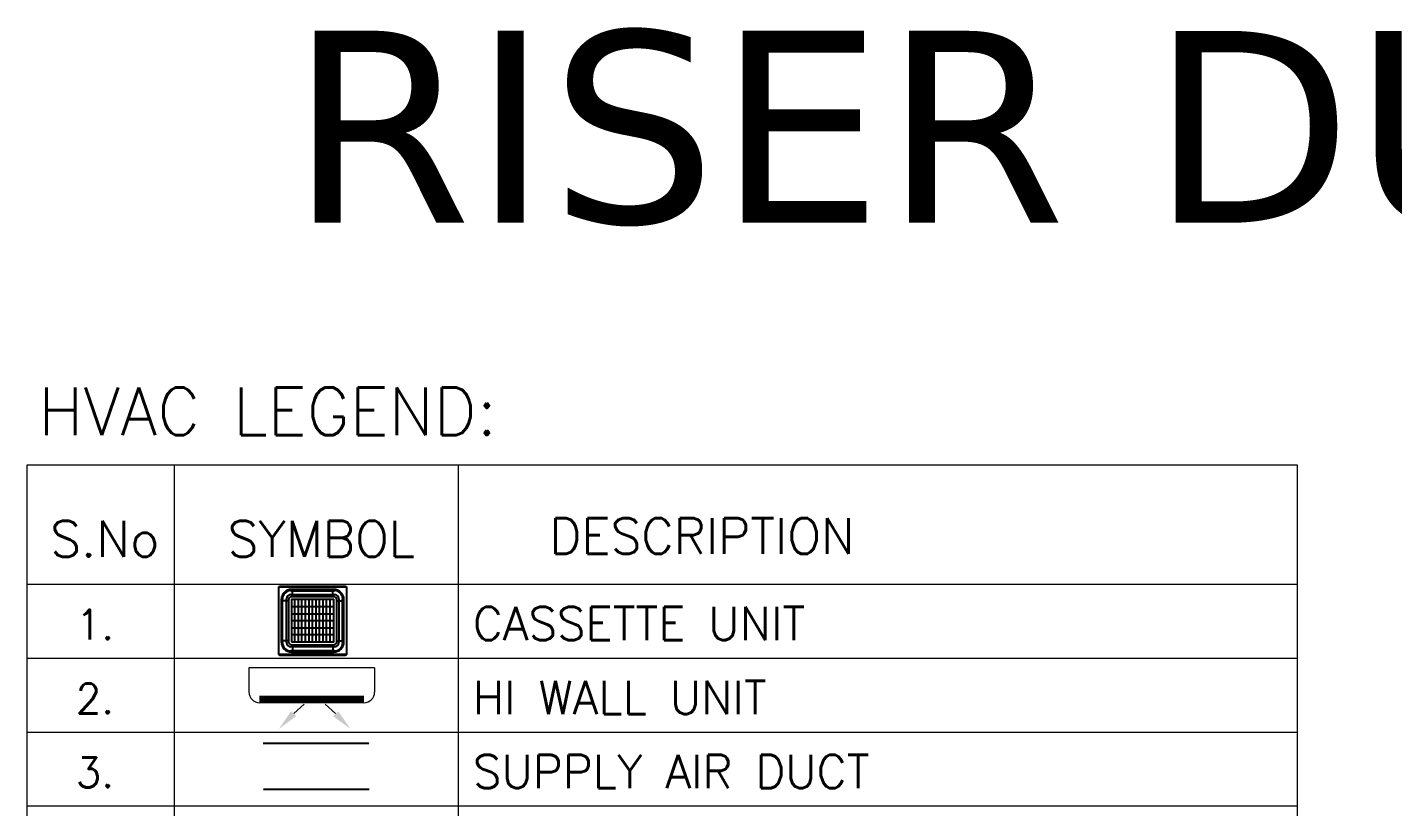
# Model space of a CAD drawing. Extents: x 3550807 to 4078732, y -628171 to -515859.
# Drawn here: x 4050888 to 4056221, y -547702 to -544657 of the extents above; entities that cross this region are included whole.
import ezdxf

# ---------------------------------------------------------------- set-up
doc = ezdxf.new("R2010")
doc.units = 0
doc.header["$LTSCALE"] = 6
doc.header["$MEASUREMENT"] = 0
for name, pattern in [('ACAD_ISO04W100', [30, 24, -3, 0, -3]), ('CONTINU', [0]), ('HIDDEN', [0.375, 0.25, -0.125])]:
    doc.linetypes.add(name, pattern=pattern)
doc.layers.add('axes', color=40, linetype='ACAD_ISO04W100', lineweight=25)
doc.layers.add('HTL-AC UNIT', color=5, linetype='CONTINUOUS', lineweight=25)
for name, color, linetype in [('ELE-LIGHTING WIRRING', 7, 'CONTINUOUS'), ('HVAC_HI_WALL_1TR', 1, 'CONTINUOUS'), ('M HVAC HIGH WALL UNIT', 3, 'CONTINUOUS'), ('MEP_HVAC_SUPPLY_AIR_DUCT', 3, 'CONTINUOUS'), ('MEP_HVAC_TEXT', 7, 'CONTINUOUS')]:
    doc.layers.add(name, color=color, linetype=linetype)
doc.styles.get("Standard").update_dxf_attribs({"font": 'SIMPLEX'})
doc.styles.add('VERDANA', font='verdana.ttf')

# ---------------------------------------------------------------- blocks, each defined once
blk = doc.blocks.new('CASSETTE UNIT - 3TR')
at = {"layer": 'HTL-AC UNIT', "color": 3}
for p, q in [((953753, -137421), (954583, -137421)), ((953753, -138250), (953753, -137421)), ((954583, -137421), (954583, -138250)), ((954428, -137663), (953909, -137663)), ((953952, -138095), (953952, -137576)), ((953995, -138095), (953995, -137576)), ((954038, -138095), (954038, -137576)), ((954082, -138095), (954082, -137576)), ((954125, -138095), (954125, -137576)), ((954168, -138095), (954168, -137576)), ((954211, -138095), (954211, -137576)), ((954255, -138095), (954255, -137576)), ((954298, -138095), (954298, -137576)), ((954341, -138095), (954341, -137576)), ((954385, -138095), (954385, -137576)), ((953909, -137750), (954428, -137750)), ((954428, -137837), (953909, -137837)), ((953909, -137923), (954428, -137923)), ((954428, -138010), (953909, -138010)), ((954583, -138250), (953753, -138250))]:
    blk.add_line(p, q, dxfattribs=at)
at = {"layer": 'HTL-AC UNIT', "color": 1}
for p, q in [((953799, -138104), (953799, -137567)), ((953848, -138104), (953848, -137567)), ((953900, -137467), (954437, -137467)), ((953900, -137515), (954437, -137515)), ((954489, -137567), (954489, -138104)), ((954537, -138104), (954537, -137567)), ((954437, -138156), (953900, -138156)), ((954437, -138204), (953900, -138204))]:
    blk.add_line(p, q, dxfattribs=at)
at = {"layer": 'HTL-AC UNIT', "color": 8}
for p, q in [((953922, -137540), (953922, -137451)), ((954415, -137540), (954415, -137451)), ((953873, -137589), (953784, -137589)), ((954464, -137589), (954553, -137589)), ((953873, -138082), (953784, -138082)), ((953922, -138131), (953922, -138220)), ((954415, -138131), (954415, -138220)), ((954464, -138082), (954553, -138082))]:
    blk.add_line(p, q, dxfattribs=at)
at = {"layer": 'HTL-AC UNIT', "color": 3}
blk.add_lwpolyline([(953766, -138256), (954571, -138256, 0.414214), (954589, -138238), (954589, -137433, 0.414214), (954571, -137416), (953766, -137416, 0.414214), (953748, -137433), (953748, -138238, 0.414214)], format="xyb", close=True, dxfattribs=at)
at = {"layer": 'HTL-AC UNIT', "color": 8}
for points in [[(953909, -138220), (954428, -138220, 0.414214), (954553, -138095), (954553, -137576, 0.414214), (954428, -137451), (953909, -137451, 0.414214), (953784, -137576), (953784, -138095, 0.414214)], [(953909, -138131), (954428, -138131, 0.414214), (954464, -138095), (954464, -137576, 0.414214), (954428, -137540), (953909, -137540, 0.414214), (953873, -137576), (953873, -138095, 0.414214)]]:
    blk.add_lwpolyline(points, format="xyb", close=True, dxfattribs=at)
blk.add_lwpolyline([(953909, -138095), (954428, -138095), (954428, -137576), (953909, -137576)], close=True, dxfattribs=at)
at = {"layer": 'HTL-AC UNIT', "color": 1}
for centre, radius, start, end in [((953900, -137567), 101, 90, 180), ((953900, -137567), 52.3, 90, 180), ((954437, -137567), 101, 0, 90), ((954437, -137567), 52.3, 0, 90), ((953900, -138104), 101, 180, 270), ((953900, -138104), 52.3, 180, 270), ((954437, -138104), 52.3, 270, 0), ((954437, -138104), 101, 270, 0)]:
    blk.add_arc(centre, radius, start, end, dxfattribs=at)
blk = doc.blocks.new('HI WALL SPLIT AC UNIT 1TR')
at = {"layer": 'M HVAC HIGH WALL UNIT', "color": 1, "lineweight": 5}
for p, q in [((1294404, -128752), (1294404, -129681)), ((1294404, -128752), (1294584, -128752)), ((1294662, -128831), (1294662, -129602)), ((1294404, -129681), (1294584, -129681))]:
    blk.add_line(p, q, dxfattribs=at)
at = {"layer": 'M HVAC HIGH WALL UNIT', "color": 8, "lineweight": 5}
for p, q in [((1294616, -128831), (1294616, -129602)), ((1294625, -128831), (1294625, -129602)), ((1294637, -128831), (1294637, -129602)), ((1294646, -128831), (1294646, -129602)), ((1294655, -128831), (1294655, -129602))]:
    blk.add_line(p, q, dxfattribs=at)
at = {"layer": 'M HVAC HIGH WALL UNIT', "color": 7, "lineweight": 5}
for p, q in [((1294743, -129040), (1294674, -129117)), ((1294743, -129350), (1294674, -129272))]:
    blk.add_line(p, q, dxfattribs=at)
at = {"layer": 'M HVAC HIGH WALL UNIT', "color": 1, "lineweight": 5}
for centre, start, end in [((1294584, -128831), 0, 90), ((1294584, -129602), 270, 0)]:
    blk.add_arc(centre, 78.8, start, end, dxfattribs=at)
at = {"layer": 'M HVAC HIGH WALL UNIT', "color": 7, "lineweight": 5}
for points in [[(1294761, -129059), (1294725, -129021), (1294856, -128931)], [(1294761, -129331), (1294725, -129369), (1294856, -129459)]]:
    blk.add_solid(points, dxfattribs=at)

msp = doc.modelspace()

# ---------------------------------------------------------------- linework, layer by layer
at = {"layer": 'axes', "color": 7, "linetype": 'CONTINU', "lineweight": 0}
for p, q in [((4051461.5, -546365.9), (4051461.5, -551166.7)), ((4052570.6, -546365.9), (4052570.6, -551166.7)), ((4050887.9, -546831.9), (4055847.5, -546831.9)), ((4050887.9, -547120.9), (4055847.5, -547120.9)), ((4050887.9, -547409.9), (4055847.5, -547409.9)), ((4050887.9, -547698.9), (4055847.5, -547698.9))]:
    msp.add_line(p, q, dxfattribs=at)
msp.add_lwpolyline([(4050887.9, -551166.7), (4050887.9, -546365.9), (4055847.5, -546365.9), (4055847.5, -551166.7)], dxfattribs=at)
at = {"layer": 'MEP_HVAC_SUPPLY_AIR_DUCT', "linetype": 'HIDDEN'}
for p, q in [((4051809.1, -547453.4), (4052223.5, -547453.4)), ((4052223.5, -547634.1), (4051809.1, -547634.1))]:
    msp.add_line(p, q, dxfattribs=at)
at = {"layer": 'MEP_HVAC_SUPPLY_AIR_DUCT', "const_width": 0.00516}
for points in [[(4051809.1, -547691.1), (4051809.1, -547598.5), (4051845.6, -547598.5), (4051772.5, -547489), (4051809.1, -547489), (4051809.1, -547415.6)], [(4052223.5, -547691.1), (4052223.5, -547598.5), (4052260, -547598.5), (4052186.9, -547489), (4052223.5, -547489), (4052223.5, -547415.6)]]:
    msp.add_lwpolyline(points, dxfattribs=at)

# ---------------------------------------------------------------- block references
at = {"layer": 'HTL-AC UNIT', "xscale": 0.3182569459745374, "yscale": 0.3182569459745374, "zscale": 0.3182569459745374}
msp.add_blockref('CASSETTE UNIT - 3TR', (3748331.4, -503108.2), dxfattribs=at)
at = {"layer": 'HVAC_HI_WALL_1TR', "xscale": 0.5287657597992649, "yscale": 0.5287657597992649, "zscale": 0.5287657597992649, "rotation": 270}
msp.add_blockref('HI WALL SPLIT AC UNIT 1TR', (4120324.1, 137277.6), dxfattribs=at)

# ---------------------------------------------------------------- texts
at = {"layer": 'ELE-LIGHTING WIRRING', "color": 7, "linetype": 'CONTINU', "lineweight": 0, "attachment_point": 1}
for s, insert, char_height, width in [('{\\C256;HVAC LEGEND:}', (4050931.4, -546063.6), 186.572, 4456.194), ('{\\C256;S.No}', (4050977.6, -546585.3), 139.929, 358.178), ('{\\C256;SYMBOL}', (4051670.3, -546585.3), 139.929, 358.178), ('{\\C256;DESCRIPTION}', (4052926.5, -546574), 139.929, 358.178), ('{\\C256;1.}', (4051076.9, -546931.7), 116.61, 358.178), ('{\\C256;CASSETTE UNIT}', (4052628.2, -546921.2), 130, 3616.807), ('{\\C256;HI WALL UNIT}', (4052628.2, -547210.2), 130, 3616.807), ('{\\C256;2.}', (4051076.9, -547220.7), 116.61, 358.178), ('{\\C256;3.}', (4051076.9, -547509.7), 116.61, 358.178), ('{\\C256;SUPPLY AIR DUCT}', (4052628.2, -547499.2), 130, 3616.807)]:
    msp.add_mtext(s, dxfattribs=dict(at, insert=insert, char_height=char_height, width=width))
at = {"layer": 'MEP_HVAC_TEXT', "color": 0, "linetype": 'ByBlock', "insert": (4051909.6, -544670.2, 0), "char_height": 750, "width": 11980.167, "attachment_point": 1, "rotation": 359.9931, "style": 'VERDANA'}
msp.add_mtext('{\\C8;RISER DUCTS}', dxfattribs=at)

doc.saveas('drawing.dxf')
